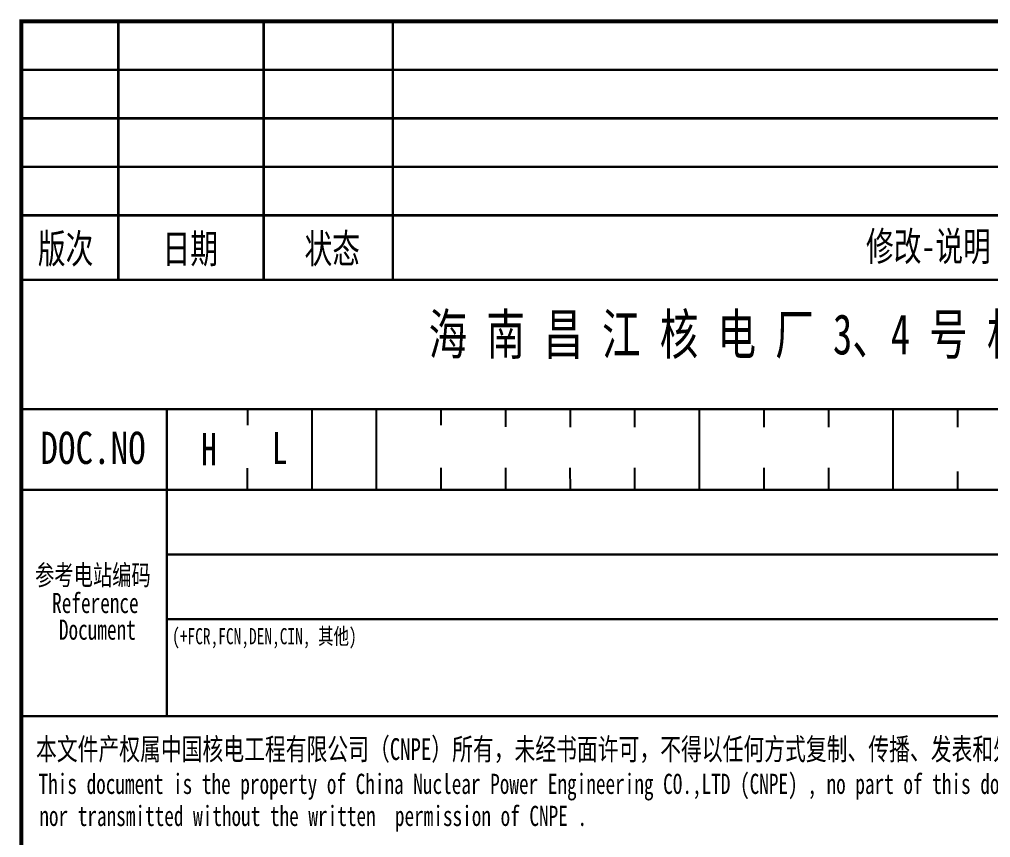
# Model space of a CAD drawing. Header units: millimetres. Extents: x 1121821 to 2245272, y -909469 to -453619.
# Drawn here: x 2245090.8 to 2245211.1, y -909409.3 to -909308 of the extents above; entities that cross this region are included whole.
import ezdxf

# ---------------------------------------------------------------- set-up
doc = ezdxf.new("R2010")
doc.units = ezdxf.units.MM
doc.layers.add('1', color=7, linetype='Continuous')
doc.layers.add('BORDER', color=7, linetype='Continuous')
doc.styles.add('宋体', font='', dxfattribs={"width": 0.7})
doc.styles.get('宋体').set_extended_font_data('SimSun')

msp = doc.modelspace()

# ---------------------------------------------------------------- linework, layer by layer
at = {"linetype": 'Continuous'}
msp.add_line((2245109.01, -909356.26), (2245109.01, -909394.26), dxfattribs=at)
at = {"layer": '1'}
for p, q in [((2245091.01, -909408.33), (2245091.01, -909334.9)), ((2245127.01, -909366.26), (2245127.01, -909356.26)), ((2245135.01, -909366.26), (2245135.01, -909356.26)), ((2245143.01, -909358.26), (2245143.01, -909356.26)), ((2245151.01, -909358.47), (2245151.01, -909356.26)), ((2245159.01, -909358.5), (2245159.01, -909356.26)), ((2245167.01, -909358.5), (2245167.01, -909356.26)), ((2245175.01, -909366.26), (2245175.01, -909356.26)), ((2245183.01, -909358.5), (2245183.01, -909356.26)), ((2245191.01, -909358.5), (2245191.01, -909356.26)), ((2245199.01, -909366.26), (2245199.01, -909356.26)), ((2245207.01, -909358.5), (2245207.01, -909356.26)), ((2245119.01, -909357.26), (2245119.01, -909357.26)), ((2245119.01, -909366.26), (2245119.01, -909363.58)), ((2245143.01, -909366.26), (2245143.01, -909363.54)), ((2245151.01, -909366.26), (2245151, -909363.54)), ((2245159.01, -909366.26), (2245159, -909363.54)), ((2245167.01, -909366.26), (2245167.01, -909363.54)), ((2245183.01, -909366.26), (2245183.01, -909363.54)), ((2245191.01, -909366.26), (2245191.01, -909363.54)), ((2245207.01, -909366.26), (2245207.01, -909364)), ((2245271.01, -909366.26), (2245091.01, -909366.26))]:
    msp.add_line(p, q, dxfattribs=at)
at = {"layer": '1', "color": 7, "const_width": 0.5}
msp.add_lwpolyline([(2245091.01, -909468.26), (2245271.01, -909468.26), (2245271.01, -909308.26), (2245091.01, -909308.26)], close=True, dxfattribs=at)
at = {"layer": '1', "color": 7, "const_width": 0.3}
for points in [[(2245103.01, -909308.26), (2245103.01, -909340.26)], [(2245121.01, -909308.26), (2245121.01, -909340.26)], [(2245137.01, -909308.26), (2245137.01, -909340.26)], [(2245091.01, -909314.26), (2245271.01, -909314.26)], [(2245091.01, -909320.26), (2245271.01, -909320.26)], [(2245091.01, -909326.26), (2245271.01, -909326.26)], [(2245091.01, -909332.26), (2245271.01, -909332.26)], [(2245091.01, -909340.26), (2245271.01, -909340.26)], [(2245091.01, -909356.26), (2245271.01, -909356.26)], [(2245109.01, -909356.26), (2245109.01, -909394.26)], [(2245091.01, -909366.26), (2245271.01, -909366.26)], [(2245109.01, -909374.26), (2245271.01, -909374.26)], [(2245109.01, -909382.26), (2245271.01, -909382.26)], [(2245091.01, -909394.26), (2245271.01, -909394.26)]]:
    msp.add_lwpolyline(points, dxfattribs=at)
at = {"layer": 'BORDER'}
msp.add_line((2245119.01, -909356.26), (2245119, -909358.26), dxfattribs=at)

# ---------------------------------------------------------------- texts
at = {"linetype": 'Continuous', "attachment_point": 5, "style": '宋体'}
for s, width, insert, char_height in [('海 南 昌 江 核 电 厂 3、4 号 机 组', 163.6991, (2245182, -909347.27), 5), ('H', 5.7748, (2245114.24, -909361.23), 4), ('L', 6.7601, (2245123.01, -909361.07), 4)]:
    msp.add_mtext_dynamic_manual_height_columns(s, width=width, gutter_width=1, heights=[0], dxfattribs=dict(at, insert=insert, char_height=char_height))
at = {"layer": '1', "color": 7, "style": '宋体'}
for s, height, width, p in [('版次', 3.6, 0.7, (2245093.04, -909338.19)), ('日期 ', 3.6, 0.7, (2245108.49, -909338.19)), ('状态', 3.6, 0.7, (2245126.07, -909338.19)), ('修改-说明', 3.6, 0.7, (2245195.63, -909337.9)), ('DOC.NO', 4, 0.8, (2245093.35, -909363.05))]:
    msp.add_text(s, height=height, dxfattribs=dict(at, width=width)).set_placement(p)
at = {"layer": '1', "ltscale": 0.8, "style": '宋体', "width": 0.7}
for s, height, p in [('参考电站编码', 2.5, (2245092.7, -909378.05)), ('Reference', 2.5, (2245094.81, -909381.51)), ('Document', 2.5, (2245095.65, -909384.81)), ('(+FCR,FCN,DEN,CIN, 其他)', 2, (2245109.67, -909385.37))]:
    msp.add_text(s, height=height, dxfattribs=at).set_placement(p)
at = {"layer": '1', "color": 7, "ltscale": 0.8, "style": '宋体', "width": 0.7}
for s, height, p in [('本文件产权属中国核电工程有限公司（CNPE）所有，未经书面许可，不得以任何方式复制、传播、发表和外传。', 2.7, (2245092.81, -909399.7)), ('This document is the property of China Nuclear Power Engineering CO.,LTD (CNPE) , no part of this document may be', 2.5, (2245093.12, -909403.9)), ('nor transmitted without the written  permission of CNPE .', 2.5, (2245093.22, -909407.87))]:
    msp.add_text(s, height=height, dxfattribs=at).set_placement(p)

doc.saveas('drawing.dxf')
